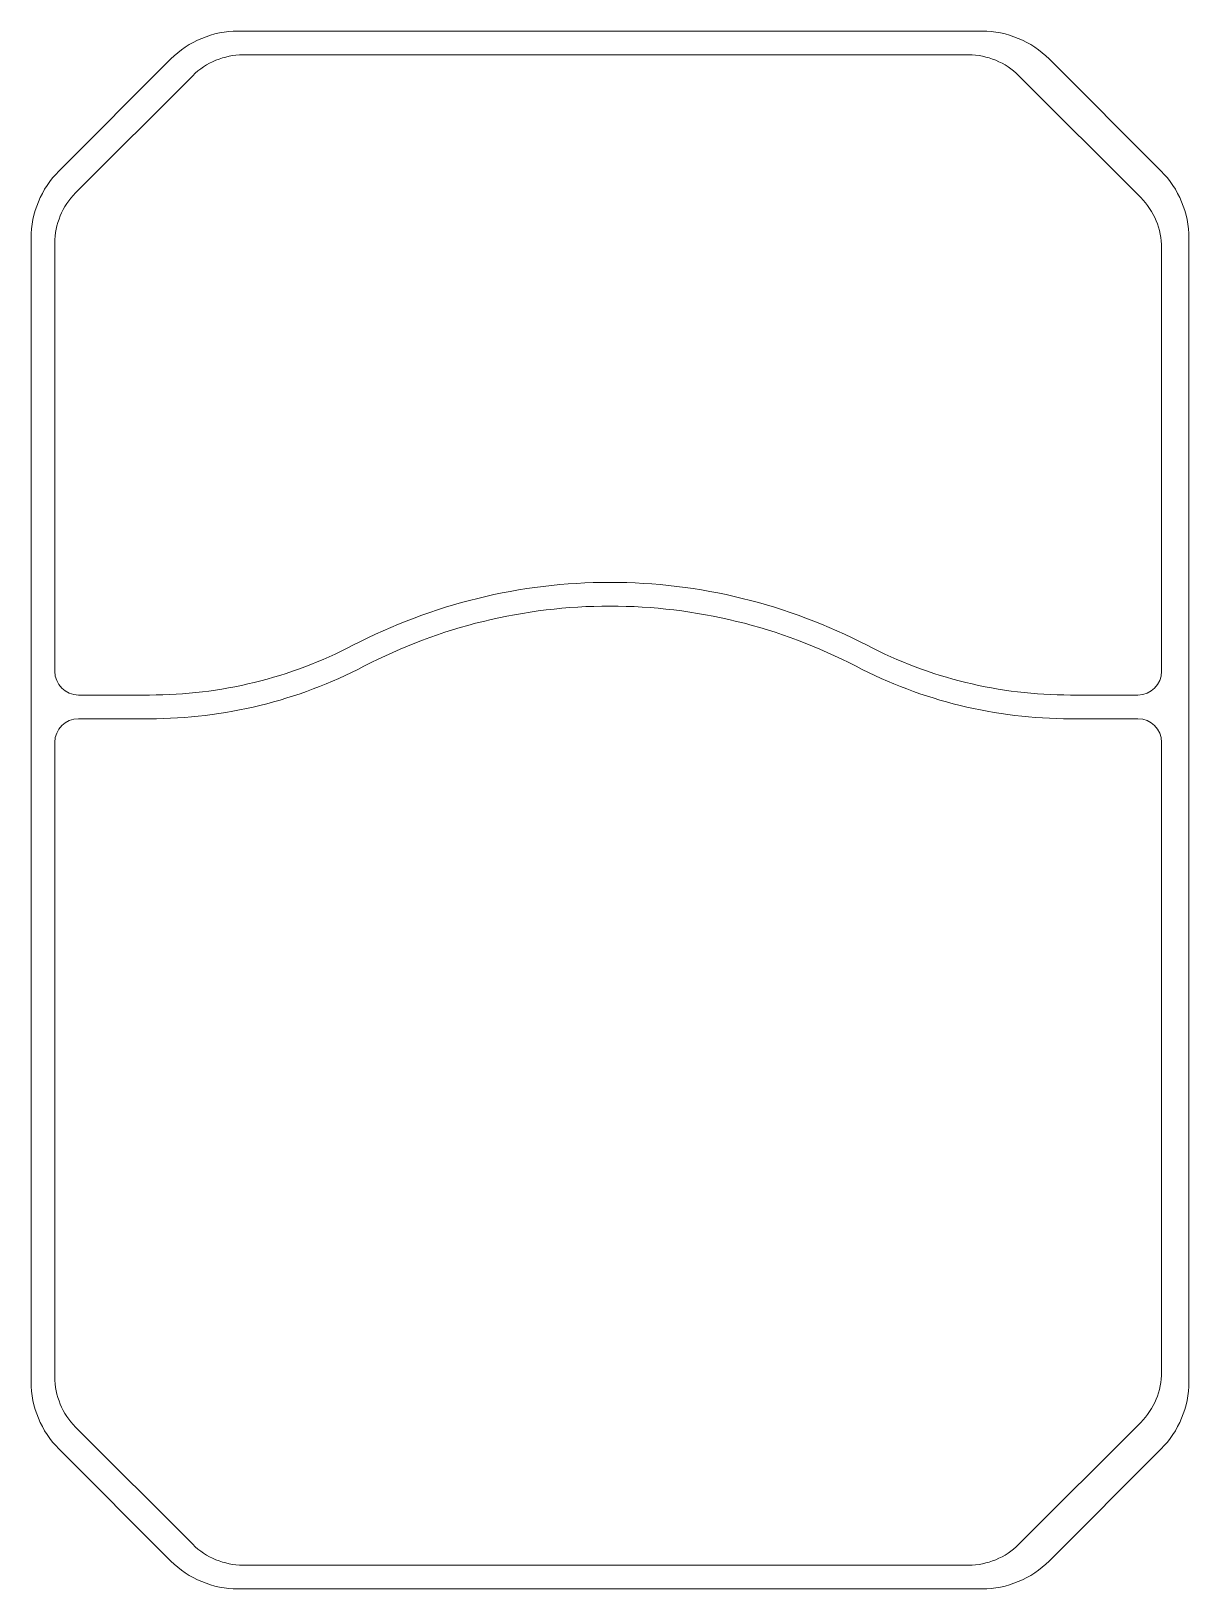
# Model space of a CAD drawing. Header units: millimetres. Extents: x 0 to 98, y 0 to 131.
import ezdxf

# ---------------------------------------------------------------- set-up
doc = ezdxf.new("R2010")
doc.units = ezdxf.units.MM
doc.layers.add('3', color=7, linetype='Continuous', true_color=0xffffff)

msp = doc.modelspace()

# ---------------------------------------------------------------- linework, layer by layer
at = {"layer": '3', "color": 163, "linetype": 'Continuous', "lineweight": 18}
for p, q in [((17.455844, 131.4), (80.244156, 131.4)), ((2.343146, 119.60101), (11.79899, 129.056854)), ((85.90101, 129.056854), (95.356854, 119.60101)), ((83.355426, 127.642641), (93.642641, 117.355426)), ((0, 17.455844), (0, 113.944156)), ((97.7, 113.944156), (97.7, 17.455844)), ((4, 75.4), (10, 75.4)), ((87.7, 75.4), (93.4, 75.4)), ((4, 73.4), (10, 73.4)), ((87.7, 73.4), (93.4, 73.4)), ((93.642641, 14.044574), (83.355426, 3.757359)), ((11.79899, 2.343146), (2.343146, 11.79899)), ((95.356854, 11.79899), (85.90101, 2.343146)), ((80.244156, 0), (17.455844, 0))]:
    msp.add_line(p, q, dxfattribs=at)
at = {"layer": '3', "color": 51, "linetype": 'Continuous', "lineweight": 18}
for p, q in [((79.112785, 129.4), (17.880108, 129.4)), ((13.637468, 127.642641), (3.757359, 117.762532)), ((2, 113.519892), (2, 77.4)), ((95.4, 77.4), (95.4, 113.112785)), ((2, 71.4), (2, 17.880108)), ((95.4, 18.287215), (95.4, 71.4)), ((3.757359, 13.637468), (13.637468, 3.757359)), ((17.880108, 2), (79.112785, 2))]:
    msp.add_line(p, q, dxfattribs=at)
at = {"layer": '3', "color": 163, "linetype": 'Continuous', "lineweight": 18}
for centre, radius, start, end in [((17.455844, 123.400001), 7.999999, 112.5, 135.000003), ((17.455844, 123.4), 8, 90, 112.5), ((80.244156, 123.4), 8, 67.5, 90), ((80.244156, 123.400001), 7.999999, 44.999997, 67.5), ((7.999999, 113.944156), 7.999999, 134.999997, 157.5), ((89.700001, 113.944156), 7.999999, 22.499999, 45.000003), ((8, 113.944156), 8, 157.5, 180), ((89.7, 113.944156), 8, 0, 22.499999), ((48.85, 37.9), 47, 90, 117.481814), ((48.85, 37.9), 47, 62.518186, 90), ((48.85, 37.9), 45, 90, 117.481814), ((48.85, 37.9), 45, 62.518186, 90), ((9.999999, 112.588029), 37.188029, 283.740907, 297.481813), ((87.700001, 112.588029), 37.188029, 242.518187, 256.259093), ((10, 112.588027), 39.188027, 283.740907, 297.481814), ((87.7, 112.588027), 39.188027, 242.518186, 256.259093), ((10, 112.588026), 37.188026, 270, 283.740907), ((87.7, 112.588026), 37.188026, 256.259093, 270), ((10, 112.588026), 39.188026, 270, 283.740907), ((87.7, 112.588026), 39.188026, 256.259093, 270), ((8, 17.455844), 8, 180, 202.5), ((89.7, 17.455844), 8, 337.500001, 360), ((7.999999, 17.455844), 7.999999, 202.5, 225.000003), ((89.700001, 17.455844), 7.999999, 314.999997, 337.500001), ((17.455844, 7.999999), 7.999999, 224.999997, 247.5), ((80.244156, 7.999999), 7.999999, 292.5, 315.000003), ((17.455844, 8), 8, 247.5, 270), ((80.244156, 8), 8, 270, 292.5)]:
    msp.add_arc(centre, radius, start, end, dxfattribs=at)
at = {"layer": '3', "color": 51, "linetype": 'Continuous', "lineweight": 18}
for centre, radius, start, end in [((17.880108, 123.4), 6, 90, 135), ((79.112785, 123.4), 6, 45, 90), ((8, 113.519892), 6, 135, 180), ((89.4, 113.112785), 6, 0, 45), ((4, 77.4), 2, 180, 270), ((93.4, 77.4), 2, 270, 0), ((4, 71.4), 2, 90, 180), ((93.4, 71.4), 2, 0, 90), ((8, 17.880108), 6, 180, 225), ((89.4, 18.287215), 6, 315, 0), ((17.880108, 8), 6, 225, 270), ((79.112785, 8), 6, 270, 315)]:
    msp.add_arc(centre, radius, start, end, dxfattribs=at)

doc.saveas('drawing.dxf')
